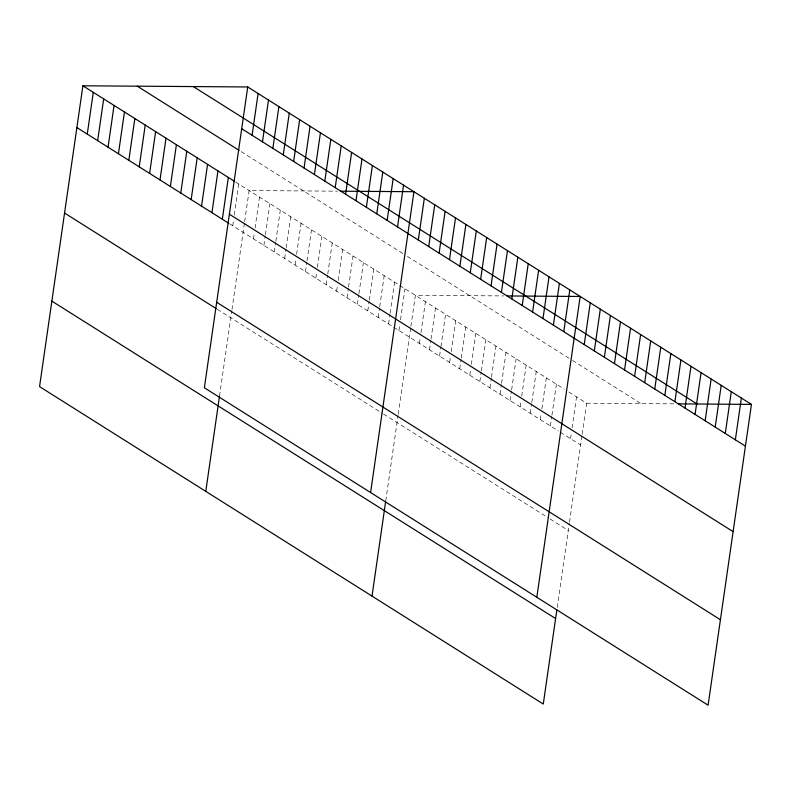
<?xml version="1.0" encoding="UTF-8"?>
<svg xmlns="http://www.w3.org/2000/svg" width="791" height="791" viewBox="0 0 791 791"><rect width="100%" height="100%" fill="white"/><g stroke="black" fill="none" stroke-linecap="round" stroke-linejoin="round"><path stroke-width="0.59" stroke-dasharray="3.96 2.97" d="M232.722 225.761L233.582 219.799M234.274 215.023L238.744 183.996M219.512 396.093L231.822 310.675M231.99 309.489L244.488 222.765M244.656 221.569L249.125 190.552L337.381 191.165M253.506 238.862L254.356 232.89M255.048 228.124L259.517 197.097M263.887 245.408L265.262 235.856M265.44 234.67L269.909 203.643M274.279 251.953L275.654 242.412M275.832 241.215L280.301 210.188M284.671 258.499L286.045 248.957M286.213 247.761L290.692 216.734M295.063 265.044L295.923 259.082M296.605 254.306L301.074 223.28M305.445 271.6L306.829 262.048M306.997 260.852L311.466 229.825M315.836 278.145L316.697 272.173M317.389 267.398L321.858 236.38M326.228 284.691L327.603 275.139M327.771 273.953L332.25 242.926M336.62 291.236L337.48 285.274M338.162 280.498L342.632 249.472M347.002 297.782L348.386 288.24M348.554 287.044L353.023 256.017M357.394 304.327L358.768 294.786M358.946 293.59L363.415 262.563M367.785 310.873L369.16 301.331M369.338 300.135L373.807 269.108M378.177 317.428L379.551 307.877M379.72 306.681L384.189 275.663M388.569 323.974L389.943 314.423M390.111 313.236L394.58 282.209M398.951 330.519L399.811 324.547M400.503 319.782L404.972 288.755M385.741 500.841L398.051 415.433M398.219 414.237L410.717 327.523M410.895 326.327L415.364 295.3L503.61 295.923M419.418 343.413L420.278 337.45M420.97 332.675L425.439 301.648M429.493 349.76L430.868 340.219M431.036 339.023L435.515 307.996M439.569 356.108L440.775 347.763M440.943 346.567L445.59 314.343M449.644 362.456L450.504 356.494M451.186 351.718L455.656 320.691M459.719 368.814L461.094 359.262M461.262 358.066L465.731 327.049M469.795 375.161L470.655 369.189M471.337 364.414L475.806 333.397M479.87 381.509L481.244 371.958M481.412 370.771L485.882 339.744M489.936 387.857L491.32 378.306M491.488 377.119L495.957 346.092M500.011 394.205L501.395 384.653M501.563 383.467L506.032 352.44M510.086 400.553L511.461 391.011M511.639 389.815L516.108 358.788M520.162 406.9L521.022 400.938M521.714 396.162L526.183 365.135M530.237 413.248L531.611 403.707M531.789 402.51L536.258 371.483M540.312 419.596L541.173 413.634M541.865 408.858L546.334 377.831M550.388 425.944L551.762 416.402M551.94 415.206L556.409 384.179M570.538 438.649L571.399 432.677M572.081 427.901L576.56 396.884M557.19 607.547L569.322 523.355M569.49 522.169L581.988 435.445M582.156 434.249L586.635 403.232L568.492 391.802M586.635 403.232L674.881 403.855M241.186 151.645L405.338 255.088M407.414 256.403L570.499 359.173M572.516 360.439L641.017 403.608M235.619 182.039L398.743 284.829M399.781 285.482L564.467 389.261M229.608 223.804L392.722 326.594M393.76 327.247L558.446 431.026M560.463 432.291L580.614 444.997M217.288 309.291L382.478 413.386M383.516 414.039L548.143 517.779M550.16 519.054L568.294 530.484"/><path stroke-width="1.19" d="M247.721 86.961L204.365 387.768L708.103 705.206L751.45 404.389L247.721 86.961L82.897 85.794L39.55 386.611L543.279 704.039L556.834 609.99M87.267 134.104L93.289 92.339M97.659 140.65L103.68 98.885M108.051 147.205L114.062 105.43M118.442 153.751L124.454 111.986M128.824 160.296L134.846 118.531M139.216 166.842L145.237 125.077M149.608 173.387L155.629 131.622M160 179.933L166.011 138.168M170.381 186.478L176.403 144.713M180.773 193.034L186.795 151.269M191.165 199.579L197.186 157.814M201.557 206.125L207.568 164.36M211.939 212.67L217.96 170.905M222.33 219.216L228.352 177.451M252.092 135.271L258.103 93.506M205.779 491.359L219.512 396.093M262.474 141.816L268.495 100.052M272.865 148.362L278.887 106.597M283.257 154.907L289.279 113.143M293.649 161.453L299.66 119.688M304.041 168.008L310.052 126.234M314.423 174.554L320.444 132.789M324.814 181.099L330.836 139.335M335.206 187.645L341.228 145.88M345.598 194.191L351.609 152.426M355.98 200.736L362.001 158.971M366.371 207.282L372.393 165.517M376.763 213.837L382.785 172.072M387.155 220.382L393.167 178.618M397.537 226.928L403.558 185.163M370.603 492.526L413.95 191.709L340.881 191.195M418.32 240.019L424.342 198.254M372.017 596.117L385.563 502.067M428.712 246.565L434.724 204.8M439.104 253.12L445.115 211.355M449.486 259.666L455.507 217.901M459.878 266.211L465.899 224.446M470.269 272.757L476.291 230.992M480.661 279.302L486.673 237.537M491.043 285.848L497.064 244.083M501.435 292.393L507.456 250.628M511.826 298.949L517.848 257.184M522.218 305.494L528.23 263.729M532.6 312.04L538.622 270.275M542.992 318.585L549.013 276.82M553.384 325.131L559.405 283.366M563.775 331.676L569.787 289.911M536.832 597.274L580.179 296.467L507.11 295.943M584.233 344.579L590.254 302.815M594.308 350.927L600.329 309.162M604.383 357.275L610.405 315.51M614.459 363.623L620.48 321.858M624.534 369.97L630.556 328.206M634.609 376.318L640.631 334.553M644.685 382.666L650.706 340.901M654.76 389.014L660.782 347.249M664.836 395.362L670.857 353.597M674.911 401.719L680.932 359.945M684.986 408.067L690.998 366.302M695.062 414.415L701.073 372.65M705.137 420.763L711.149 378.998M715.212 427.11L721.224 385.346M725.278 433.458L731.299 391.693M735.353 439.806L741.375 398.041M678.381 403.875L751.45 404.389M193.33 86.575L697.059 404.003M241.7 128.725L745.429 446.154M137.288 86.179L239.109 150.339M82.897 85.794L234.581 181.386M229.38 214.213L733.109 531.641M76.875 127.559L228.569 223.151M216.685 302.281L720.423 619.719M64.565 213.046L216.25 308.628M51.87 301.124L555.598 618.562"/></g></svg>
